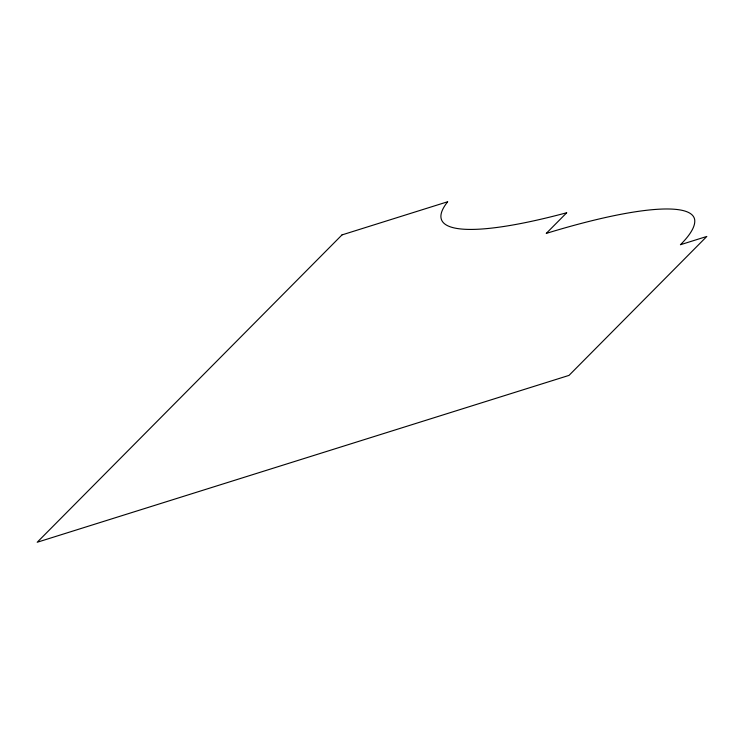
<?xml version="1.0" encoding="UTF-8"?>
<svg xmlns="http://www.w3.org/2000/svg" width="744" height="744" viewBox="0 0 744 744"><rect width="100%" height="100%" fill="white"/><g stroke="black" fill="none" stroke-linecap="round" stroke-linejoin="round"><path stroke-width="1.12" d="M341.998 234.909L37.2 542.255L569.011 375.394L706.8 236.462L680.425 244.73A284.199 51.792 -21.8 0 0 694.71 219.954A245.176 44.677 -21.8 0 0 546.254 233.402L566.742 212.738A261.116 47.588 -21.8 0 1 447.702 201.745L341.998 234.909"/></g></svg>
